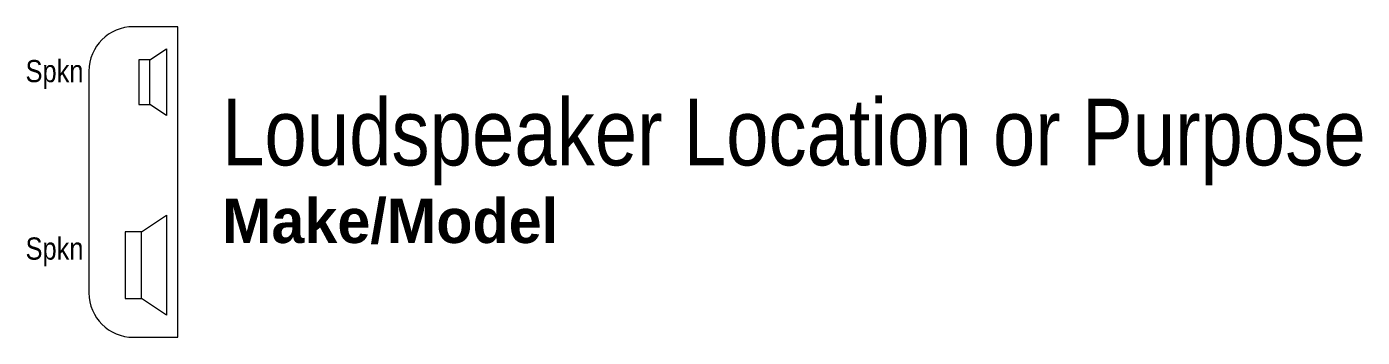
# Model space of a CAD drawing. Header units: inches. Extents: x -1.4 to 28.7, y -1.6 to 5.4.
import ezdxf
from ezdxf.enums import TextEntityAlignment as Align

# ---------------------------------------------------------------- set-up
doc = ezdxf.new("R2010")
doc.units = ezdxf.units.IN
doc.header["$MEASUREMENT"] = 0
doc.layers.add('Equipment', color=178, linetype='Continuous', lineweight=25, true_color=0x000000)
doc.layers.add('Text', color=178, linetype='Continuous', lineweight=25, true_color=0x000000)
doc.styles.add('textstyle0', font='')
doc.styles.add('textstyle1', font='')
doc.styles.add('textstyle2', font='')
doc.styles.add('textstyle3', font='')
doc.styles.get('textstyle0').set_extended_font_data('Ubuntu Condensed')
doc.styles.get('textstyle1').set_extended_font_data('Ubuntu', bold=True)
doc.styles.get('textstyle2').set_extended_font_data('Ubuntu Condensed')
doc.styles.get('textstyle3').set_extended_font_data('Ubuntu Condensed')

msp = doc.modelspace()

# ---------------------------------------------------------------- linework, layer by layer
at = {"layer": 'Equipment'}
for p, q in [((2, 5.375), (1, 5.375)), ((2, -1.625), (2, 5.375)), ((1.375, 4.625), (1.75, 4.875)), ((1.75, 4.875), (1.75, 3.375)), ((1.375, 4.625), (1.125, 4.625)), ((1.125, 4.625), (1.125, 3.625)), ((1.375, 3.625), (1.375, 4.625)), ((0, 4.375), (0, -0.625)), ((1.125, 3.625), (1.375, 3.625)), ((1.75, 3.375), (1.375, 3.625)), ((1.1875, 0.75), (1.75, 1.125)), ((1.75, 1.125), (1.75, -1.125)), ((1.1875, 0.75), (0.8125, 0.75)), ((0.8125, 0.75), (0.8125, -0.75)), ((1.1875, -0.75), (1.1875, 0.75)), ((0.8125, -0.75), (1.1875, -0.75)), ((1.75, -1.125), (1.1875, -0.75)), ((1, -1.625), (2, -1.625))]:
    msp.add_line(p, q, dxfattribs=at)
for centre, start, end in [((1, 4.375), 90, 180), ((1, -0.625), 180, 270)]:
    msp.add_arc(centre, 1, start, end, dxfattribs=at)

# ---------------------------------------------------------------- texts
at = {"layer": 'Text'}
for style, p in [('textstyle3', (-0.125, 4.125)), ('textstyle2', (-0.125, 0.125))]:
    msp.add_attdef('Spkn', text='Spkn', height=0.5, dxfattribs=dict(at, style=style)).set_placement(p, align=Align.RIGHT)
for tag, text, height, style, p in [('Loudspeaker Location or Purpose', 'Loudspeaker Location or Purpose', 1.5, 'textstyle0', (3, 3)), ('Make/Model', 'Make/Model', 1, 'textstyle1', (3, 1))]:
    msp.add_attdef(tag, text=text, height=height, dxfattribs=dict(at, style=style)).set_placement(p, align=Align.MIDDLE_LEFT)

doc.saveas('drawing.dxf')
